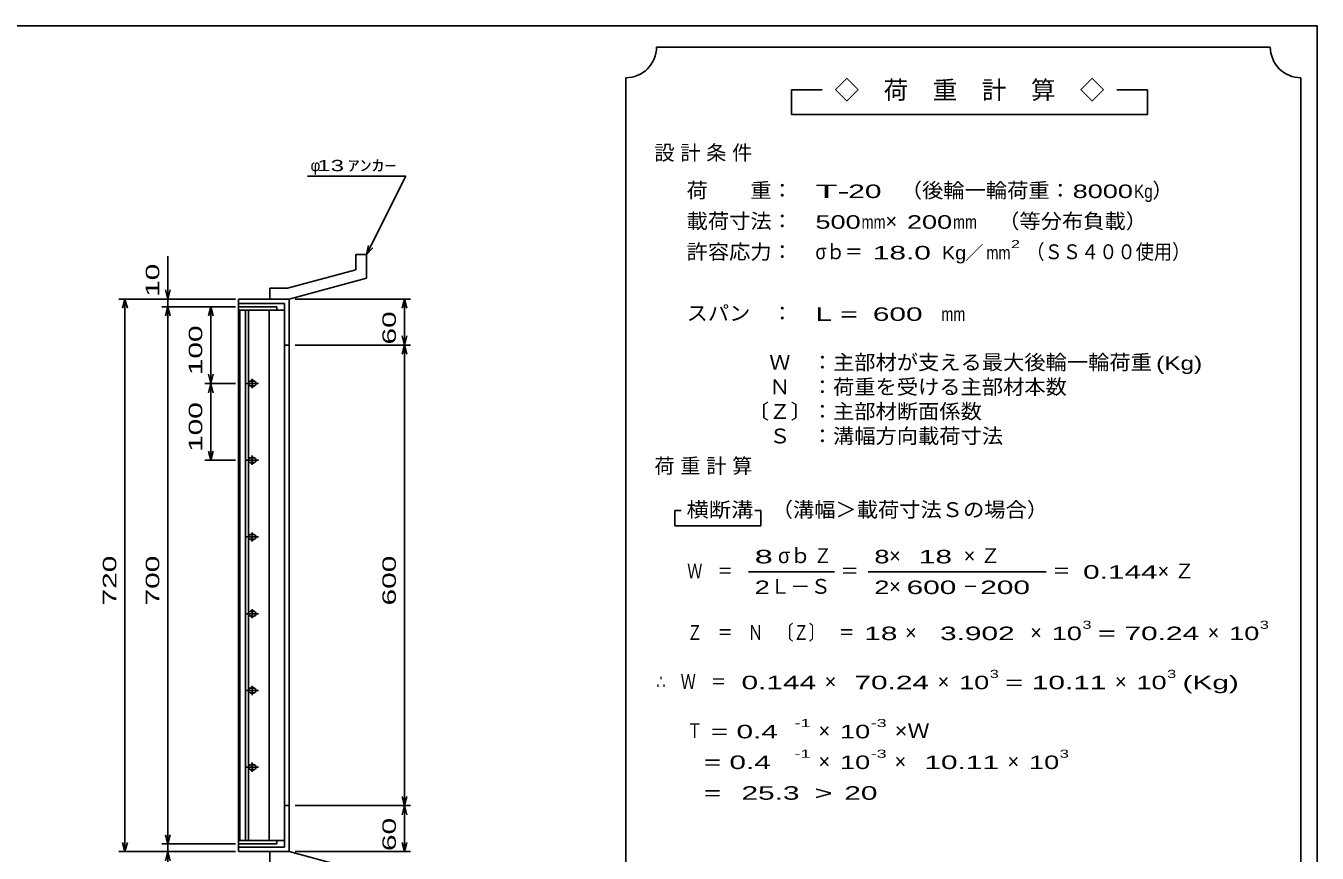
# Model space of a CAD drawing. Units: millimetres, scale not verified. Extents: x -1456 to 1379, y -1030 to 847.
# Drawn here: x -304 to 1379, y -231 to 847 of the extents above; entities that cross this region are included whole.
import ezdxf
from ezdxf.enums import TextEntityAlignment as Align

# ---------------------------------------------------------------- set-up
doc = ezdxf.new("R2010")
doc.units = ezdxf.units.MM
doc.header["$LTSCALE"] = 8
for name, color, linetype, lineweight in [('0_2', 150, 'Continuous', 25), ('16', 3, 'Continuous', 25), ('19', 6, 'Continuous', 25), ('22', 2, 'Continuous', 25)]:
    doc.layers.add(name, color=color, linetype=linetype, lineweight=lineweight)
doc.styles.add('ベクトル', font='')
doc.styles.get('ベクトル').set_extended_font_data('ベクトル')

msp = doc.modelspace()

# ---------------------------------------------------------------- linework, layer by layer
at = {"layer": '0_2'}
for p, q in [((-1388.8, 847.2), (1379.2, 847.2)), ((1379.2, 847.2), (1379.2, -912.8))]:
    msp.add_line(p, q, dxfattribs=at)
at = {"layer": '16'}
for p, q in [((23.2, 481.2), (-26.8, 481.2)), ((-26.8, 481.2), (-26.8, 476.7)), ((-26.8, 476.7), (23.2, 476.7)), ((-26.8, 476.7), (-26.8, -214.3)), ((33.2, 476.7), (-26.8, 476.7)), ((-24.8, 476.7), (-24.8, -214.3)), ((-17.8, -214.3), (-17.8, 476.7)), ((-13.8, 476.7), (-13.8, -214.3)), ((13.2, -214.3), (13.2, 476.7)), ((23.2, 476.7), (23.2, 481.2)), ((33.2, -214.3), (33.2, 476.7)), ((-8.8, 387.2), (-8.8, 375.2)), ((-16.8, 381.2), (-0.8, 381.2)), ((-6.8, 384.2), (-10.8, 384.2)), ((-10.8, 378.2), (-6.8, 378.2)), ((-8.8, 287.2), (-8.8, 275.2)), ((-16.8, 281.2), (-0.8, 281.2)), ((-6.8, 284.2), (-10.8, 284.2)), ((-10.8, 278.2), (-6.8, 278.2)), ((-8.8, 187.2), (-8.8, 175.2)), ((-16.8, 181.2), (-0.8, 181.2)), ((-6.8, 184.2), (-10.8, 184.2)), ((-10.8, 178.2), (-6.8, 178.2)), ((-6.8, 84.2), (-10.8, 84.2)), ((-8.8, 87.2), (-8.8, 75.2)), ((-16.8, 81.2), (-0.8, 81.2)), ((-10.8, 78.2), (-6.8, 78.2)), ((-6.8, -15.8), (-10.8, -15.8)), ((-8.8, -12.8), (-8.8, -24.8)), ((-16.8, -18.8), (-0.8, -18.8)), ((-10.8, -21.8), (-6.8, -21.8)), ((-6.8, -115.8), (-10.8, -115.8)), ((-8.8, -112.8), (-8.8, -124.8)), ((-16.8, -118.8), (-0.8, -118.8)), ((-10.8, -121.8), (-6.8, -121.8)), ((-26.8, -214.3), (23.2, -214.3)), ((-26.8, -218.8), (-26.8, -214.3)), ((-26.8, -214.3), (33.2, -214.3)), ((23.2, -218.8), (-26.8, -218.8)), ((23.2, -214.3), (23.2, -218.8))]:
    msp.add_line(p, q, dxfattribs=at)
for centre, radius, start, end in [((-10.8, 381.2), 3, 90, 270), ((-8.8, 381.2), 4, 46.6, 133.4), ((-8.8, 381.2), 4, 226.6, 313.4), ((-6.8, 381.2), 3, 270, 90), ((-10.8, 281.2), 3, 90, 270), ((-8.8, 281.2), 4, 46.6, 133.4), ((-8.8, 281.2), 4, 226.6, 313.4), ((-6.8, 281.2), 3, 270, 90), ((-8.8, 181.2), 4, 46.6, 133.4), ((-10.8, 181.2), 3, 90, 270), ((-8.8, 181.2), 4, 226.6, 313.4), ((-6.8, 181.2), 3, 270, 90), ((-10.8, 81.2), 3, 90, 270), ((-8.8, 81.2), 4, 46.6, 133.4), ((-6.8, 81.2), 3, 270, 90), ((-8.8, 81.2), 4, 226.6, 313.4), ((-10.8, -18.8), 3, 90, 270), ((-8.8, -18.8), 4, 46.6, 133.4), ((-6.8, -18.8), 3, 270, 90), ((-8.8, -18.8), 4, 226.6, 313.4), ((-10.8, -118.8), 3, 90, 270), ((-8.8, -118.8), 4, 46.6, 133.4), ((-6.8, -118.8), 3, 270, 90), ((-8.8, -118.8), 4, 226.6, 313.4)]:
    msp.add_arc(centre, radius, start, end, dxfattribs=at)
at = {"layer": '19'}
for p, q in [((126.2, 549.2), (140.2, 549.2)), ((126.2, 529.2), (126.2, 549.2)), ((140.2, 518.2), (140.2, 549.2)), ((126.2, 529.2), (37.2, 505.2)), ((14.2, 505.2), (37.2, 505.2)), ((14.2, 491.2), (14.2, 505.2)), ((39.2, 491.2), (140.2, 518.2)), ((-26.8, 481.2), (-26.8, 491.2)), ((-26.8, 491.2), (38.2, 491.2)), ((14.2, 491.2), (39.2, 491.2)), ((38.2, 491.2), (39.2, 490.2)), ((39.2, 490.2), (39.2, -227.8)), ((33.2, 485.2), (-26.8, 485.2)), ((33.2, -222.8), (33.2, 485.2)), ((39.2, 431.2), (33.2, 431.2)), ((39.2, -168.8), (33.2, -168.8)), ((-26.8, -228.8), (-26.8, -218.8)), ((-26.8, -222.8), (33.2, -222.8)), ((38.2, -228.8), (-26.8, -228.8)), ((14.2, -228.8), (39.2, -228.8)), ((14.2, -242.8), (14.2, -228.8)), ((39.2, -227.8), (38.2, -228.8)), ((140.2, -255.8), (39.2, -228.8))]:
    msp.add_line(p, q, dxfattribs=at)
at = {"layer": '22', "color": 4}
for p, q in [((1318.099, 819.594), (518.099, 819.594)), ((478.099, 779.594), (478.099, -460.406)), ((1358.099, -460.406), (1358.099, 779.594)), ((734.099, 763.594), (694.099, 763.594)), ((694.099, 763.594), (694.099, 731.594)), ((1158.099, 763.594), (1118.099, 763.594)), ((1158.099, 731.594), (1158.099, 763.594)), ((694.099, 731.594), (1158.099, 731.594)), ((63.2, 651.2), (191.2, 651.2)), ((140.2, 549.2), (191.2, 651.2)), ((140.2, 549.2), (142.6, 560.88)), ((140.2, 549.2), (148.2, 558)), ((-118.8, 491.2), (-118.8, 547.2)), ((-182.8, 491.2), (-30.8, 491.2)), ((-178, 479.2), (-174.8, 491.2)), ((-171.6, 479.2), (-174.8, 491.2)), ((-174.8, -228.8), (-174.8, 491.2)), ((-30.8, 491.2), (-126.8, 491.2)), ((-118.8, 491.2), (-122, 503.2)), ((-115.6, 503.2), (-118.8, 491.2)), ((-118.8, 491.2), (-118.8, 481.2)), ((47.2, 491.2), (197.6, 491.2)), ((186.4, 479.2), (189.6, 491.2)), ((192.8, 479.2), (189.6, 491.2)), ((189.6, 431.2), (189.6, 491.2)), ((-126.8, 481.2), (-30.8, 481.2)), ((-122, 469.2), (-118.8, 481.2)), ((-115.6, 469.2), (-118.8, 481.2)), ((-118.8, -218.8), (-118.8, 481.2)), ((-30.8, 481.2), (-70.8, 481.2)), ((-62.8, 481.2), (-66, 469.2)), ((-59.6, 469.2), (-62.8, 481.2)), ((-62.8, 481.2), (-62.8, 381.2)), ((189.6, 431.2), (186.4, 443.2)), ((189.6, 431.2), (192.8, 443.2)), ((47.2, 431.2), (197.6, 431.2)), ((186.4, 419.2), (189.6, 431.2)), ((192.8, 419.2), (189.6, 431.2)), ((189.6, -168.8), (189.6, 431.2)), ((-62.8, 381.2), (-66, 393.2)), ((-59.6, 393.2), (-62.8, 381.2)), ((-70.8, 381.2), (-30.8, 381.2)), ((-62.8, 381.2), (-66, 369.2)), ((-59.6, 369.2), (-62.8, 381.2)), ((-62.8, 381.2), (-62.8, 281.2)), ((-62.8, 281.2), (-66, 293.2)), ((-59.6, 293.2), (-62.8, 281.2)), ((-70.8, 281.2), (-30.8, 281.2)), ((550.099, 215.594), (542.099, 215.594)), ((542.099, 215.594), (542.099, 195.594)), ((654.099, 215.594), (646.099, 215.594)), ((654.099, 195.594), (654.099, 215.594)), ((542.099, 195.594), (654.099, 195.594)), ((638.099, 135.594), (750.099, 135.594)), ((794.099, 135.594), (1026.099, 135.594)), ((189.6, -168.8), (186.4, -156.8)), ((189.6, -168.8), (192.8, -156.8)), ((47.2, -168.8), (197.6, -168.8)), ((186.4, -180.8), (189.6, -168.8)), ((192.8, -180.8), (189.6, -168.8)), ((189.6, -228.8), (189.6, -168.8)), ((-174.8, -228.8), (-178, -216.8)), ((-174.8, -228.8), (-171.6, -216.8)), ((-126.8, -218.8), (-30.8, -218.8)), ((-118.8, -218.8), (-122, -206.8)), ((-118.8, -218.8), (-115.6, -206.8)), ((-118.8, -228.8), (-118.8, -218.8)), ((189.6, -228.8), (186.4, -216.8)), ((189.6, -228.8), (192.8, -216.8)), ((-182.8, -228.8), (-30.8, -228.8)), ((-126.8, -228.8), (-30.8, -228.8)), ((-122, -240.8), (-118.8, -228.8)), ((-115.6, -240.8), (-118.8, -228.8)), ((-118.8, -284.8), (-118.8, -228.8)), ((47.2, -228.8), (197.6, -228.8))]:
    msp.add_line(p, q, dxfattribs=at)
for centre, start, end in [((478.099, 819.594), 270, 0), ((1358.099, 819.594), 180, 270)]:
    msp.add_arc(centre, 40, start, end, dxfattribs=at)

# ---------------------------------------------------------------- texts
at = {"layer": '22', "style": 'ベクトル'}
for s, height, p in [('◇\u3000荷\u3000重\u3000計\u3000算\u3000◇', 23.46, (750.099, 763.594)), ('φ', 14.66, (67.2, 665.2)), ('）', 19.35, (1164.499, 632.794)), ('×', 19.35, (816.499, 592.794)), ('／', 17.6, (920.099, 551.594)), ('σｂ', 19.35, (676.499, 156.794)), ('×', 19.35, (821.299, 156.794)), ('Ｌ－Ｓ', 19.35, (666.099, 116.794)), ('×', 19.35, (821.299, 116.794)), ('×', 19.35, (842.099, 56.794)), ('×', 19.35, (1005.299, 56.794)), ('×', 19.35, (1236.499, 56.794)), ('×', 19.35, (737.299, -7.206)), ('×', 19.35, (884.499, -7.206)), ('×', 19.35, (1115.699, -7.206)), ('×', 19.35, (729.299, -71.206)), ('×', 19.35, (729.299, -111.206)), ('×', 19.35, (828.499, -111.206)), ('×', 19.35, (975.699, -111.206))]:
    msp.add_text(s, height=height, dxfattribs=at).set_placement(p, align=Align.MIDDLE_LEFT)
for s, height, width, p in [(' 13 ', 14.66, 1.6, (67.2, 665.2)), ('ｱﾝｶｰ', 14.66, 1.6, (115.2, 665.2)), ('荷\u3000\u3000重：\u3000', 19.35, 1.05, (557.299, 632.794)), ('T-', 17.6, 2, (725.299, 631.594)), (' 20 ', 17.6, 1.65, (757.299, 631.594)), ('（後輪一輪荷重：', 19.35, 1.05, (836.499, 632.794)), ('8000', 17.6, 1.5, (1060.499, 631.594)), ('Kg', 17.6, 0.85, (1140.499, 631.594)), ('載荷寸法：\u3000', 19.35, 1.05, (557.299, 592.794)), ('500', 17.6, 1.5, (725.299, 591.594)), ('mm', 17.6, 0.8, (785.299, 591.594)), ('200', 17.6, 1.5, (844.499, 591.594)), ('mm', 17.6, 0.8, (904.499, 591.594)), ('\u3000（等分布負載）', 19.35, 1.05, (935.699, 592.794)), ('許容応力：\u3000', 19.35, 1.05, (557.299, 552.794)), ('σｂ＝', 19.35, 0.9, (725.299, 552.794)), (' 18.0', 17.6, 1.65, (789.299, 551.594)), ('Kg', 17.6, 1.1, (890.099, 551.594)), ('mm', 17.6, 0.8, (948.099, 551.594)), ('2', 10.56, 1.5, (980.099, 562.794)), ('（ＳＳ４００使用）', 19.35, 0.9, (1000.099, 552.794)), ('スパン\u3000：\u3000', 19.35, 1.05, (557.299, 472.794)), ('L = ', 17.6, 1.65, (725.299, 471.594)), (' 600 ', 17.6, 1.65, (789.299, 471.594)), ('mm', 17.6, 0.8, (889.299, 471.594)), ('\u3000Ｗ\u3000：主部材が支える最大後輪一輪荷重', 19.35, 1.05, (637.299, 408.794)), ('(Kg)', 17.6, 1.35, (1169.299, 407.594)), ('\u3000Ｎ\u3000：荷重を受ける主部材本数', 19.35, 1.05, (637.299, 376.794)), ('〔Ｚ〕：主部材断面係数', 19.35, 1.05, (637.299, 344.794)), ('\u3000Ｓ\u3000：溝幅方向載荷寸法', 19.35, 1.05, (637.299, 312.794)), ('横断溝', 19.35, 1.1, (557.299, 216.794)), ('\u3000（溝幅＞載荷寸法Ｓの場合）', 19.35, 1.05, (640.499, 216.794)), ('8', 17.6, 1.8, (646.099, 155.594)), ('Ｚ', 19.35, 0.9, (722.899, 156.794)), ('8', 17.6, 1.5, (802.099, 155.594)), (' 18 ', 17.6, 1.65, (849.299, 155.594)), ('Ｗ\u3000＝', 19.35, 0.75, (558.099, 136.794)), ('＝', 19.35, 0.9, (758.099, 136.794)), ('＝', 19.35, 0.9, (1034.099, 136.794)), ('0.144', 17.6, 1.65, (1074.099, 135.594)), ('2', 17.6, 1.5, (646.099, 115.594)), ('2', 17.6, 1.5, (802.099, 115.594)), (' 600 ', 17.6, 1.65, (833.299, 115.594)), ('－', 19.35, 0.75, (917.299, 116.794)), (' 200 ', 17.6, 1.65, (929.299, 115.594)), ('Ｚ\u3000＝\u3000Ｎ\u3000〔Ｚ〕\u3000＝', 19.35, 0.75, (558.099, 56.794)), ('3', 10.56, 1.5, (1073.299, 66.794)), ('3', 10.56, 1.5, (1304.499, 66.794)), (' 18 ', 17.6, 1.65, (778.099, 55.594)), ('  3.902', 17.6, 1.65, (866.099, 55.594)), ('10', 17.6, 1.5, (1033.299, 55.594)), ('=', 17.6, 1.7, (1093.299, 55.594)), (' 70.24', 17.6, 1.65, (1117.299, 55.594)), ('10', 17.6, 1.5, (1264.499, 55.594)), ('∴\u3000Ｗ\u3000＝', 19.35, 0.75, (518.099, -7.206)), (' 0.144', 17.6, 1.65, (618.099, -8.406)), (' 70.24', 17.6, 1.65, (765.299, -8.406)), ('10', 17.6, 1.5, (912.499, -8.406)), ('3', 10.56, 1.5, (952.499, 2.794)), (' 10.11', 17.6, 1.65, (996.499, -8.406)), ('10', 17.6, 1.5, (1143.699, -8.406)), ('3', 10.56, 1.5, (1183.699, 2.794)), ('(Kg)', 17.6, 1.65, (1203.699, -8.406)), ('=', 17.6, 1.7, (972.499, -8.406)), ('Ｔ', 19.35, 0.75, (558.099, -71.206)), (' = 0.4', 17.6, 1.65, (578.099, -72.406)), ('-1', 10.56, 1.65, (698.099, -61.206)), ('10', 17.6, 1.5, (757.299, -72.406)), ('-3', 10.56, 1.65, (797.299, -61.206)), ('×Ｗ', 19.35, 1.1, (828.499, -71.206)), ('-1', 10.56, 1.65, (698.099, -101.206)), ('-3', 10.56, 1.65, (797.299, -101.206)), ('3', 10.56, 1.5, (1043.699, -101.206)), ('  = 0.4', 17.6, 1.65, (558.099, -112.406)), ('10', 17.6, 1.5, (757.299, -112.406)), (' 10.11', 17.6, 1.65, (856.499, -112.406)), ('10', 17.6, 1.5, (1003.699, -112.406)), ('  =', 17.6, 1.65, (558.099, -152.406)), (' 25.3', 17.6, 1.65, (618.099, -152.406)), ('>', 17.6, 1.7, (724.099, -152.406)), (' 20 ', 17.6, 1.65, (752.099, -152.406))]:
    msp.add_text(s, height=height, dxfattribs=dict(at, width=width)).set_placement(p, align=Align.MIDDLE_LEFT)
at = {"layer": '22', "style": 'ベクトル', "width": 1.65}
for s, p in [(' 10 ', (-138.8, 483.2)), (' 60 ', (169.6, 421.2)), (' 100 ', (-82.8, 381.2)), (' 100 ', (-82.8, 281.2)), (' 720 ', (-194.8, 81.2)), (' 700 ', (-138.8, 81.2)), (' 600 ', (169.6, 81.2)), (' 60 ', (169.6, -238.8))]:
    msp.add_text(s, height=17.6, rotation=90, dxfattribs=at).set_placement(p, align=Align.MIDDLE_LEFT)
at = {"layer": '22', "char_height": 19.35, "attachment_point": 4, "style": 'ベクトル'}
for s, insert in [('\\T1.28;設計条件', (515.299, 680.794)), ('\\T1.28;荷重計算', (515.299, 272.794)), ('\\T1.42;×Ｚ', (918.499, 156.794)), ('\\T1.42;×Ｚ', (1171.299, 136.794))]:
    msp.add_mtext(s, dxfattribs=dict(at, insert=insert))

doc.saveas('drawing.dxf')
